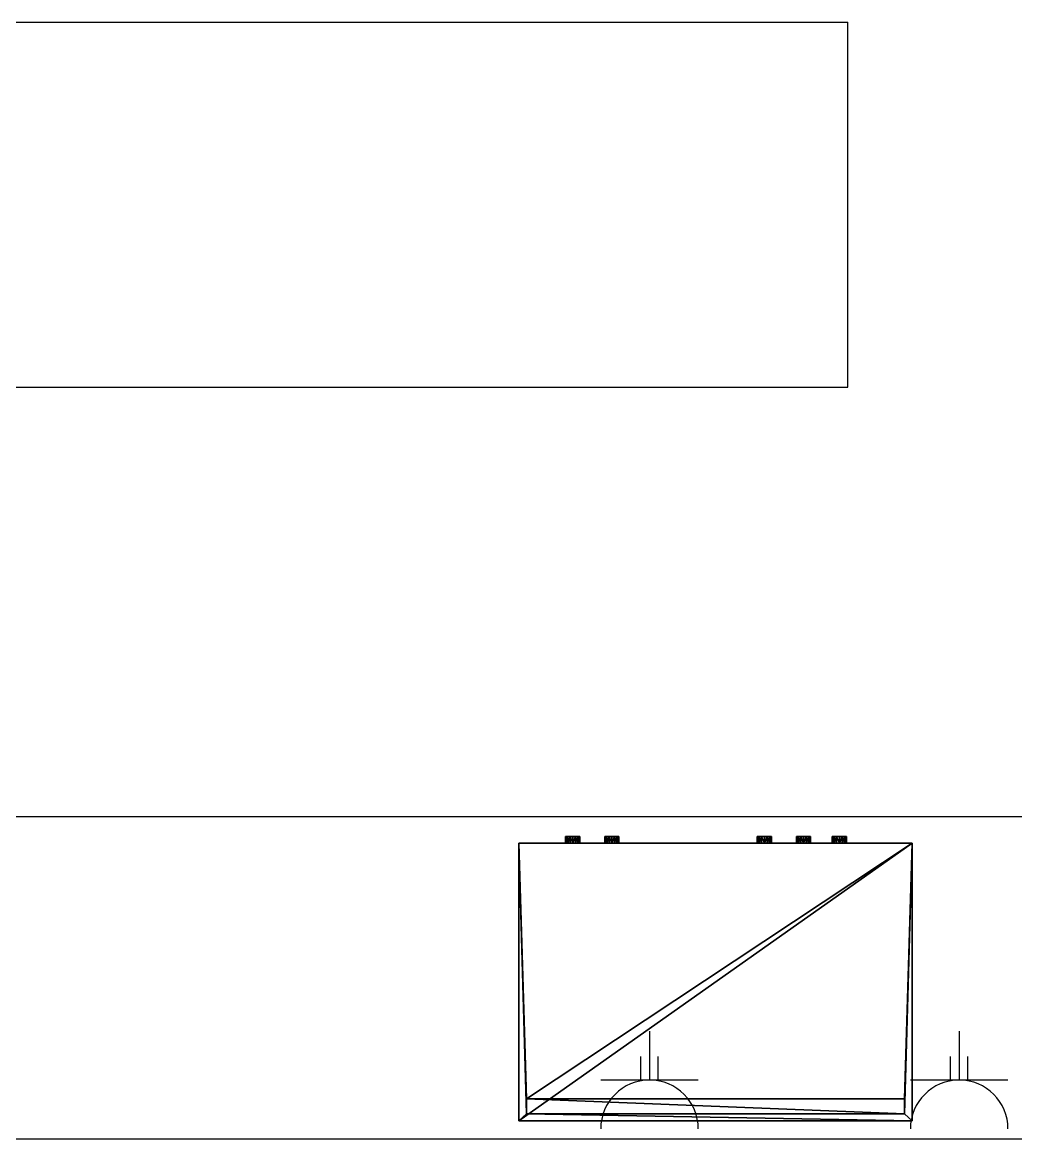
# Model space of a CAD drawing. Extents: x 33.7 to 63.4, y -76.7 to 11.5.
# Drawn here: x 45.138 to 46.988, y -28.738 to -26.658 of the extents above; entities that cross this region are included whole.
import ezdxf

# ---------------------------------------------------------------- set-up
doc = ezdxf.new("R2010")
doc.units = 0
doc.header["$LTSCALE"] = 0.375
doc.layers.get('0').update_dxf_attribs({"linetype": 'CONTINUOUS'})
for name, color, linetype in [('MUEBLES', 1, 'CONTINUOUS'), ('MUROS', 3, 'CONTINUOUS'), ('TEXTOS', 2, 'CONTINUOUS')]:
    doc.layers.add(name, color=color, linetype=linetype)

# ---------------------------------------------------------------- blocks, each defined once
blk = doc.blocks.new('ELENC4')
at = {"linetype": 'Continuous'}
for p, q in [((-0.1818, 0.1818), (0.1818, 0.1818)), ((-0.0327, 0.1848), (-0.0327, 0.0935)), ((0, 0), (0, 0.1818)), ((0.0327, 0.1848), (0.0327, 0.0935))]:
    blk.add_line(p, q, dxfattribs=at)
blk.add_arc((0, 0.3636), 0.1818, 180, 0, dxfattribs=at)

msp = doc.modelspace()

# ---------------------------------------------------------------- linework, layer by layer
at = {"layer": 'MUEBLES'}
for p, q in [((44.6758, -26.6581), (46.6758, -26.6581)), ((46.6758, -27.3381), (46.6758, -26.6581)), ((44.6758, -27.3381), (46.6758, -27.3381)), ((45.1085, -28.1381), (48.2232, -28.1381))]:
    msp.add_line(p, q, dxfattribs=at)
at = {"layer": 'MUROS'}
msp.add_line((45.0928, -28.7381), (48.2232, -28.7381), dxfattribs=at)

# ---------------------------------------------------------------- block references
at = {"layer": 'TEXTOS', "xscale": 0.5, "yscale": 0.5, "zscale": 0.5, "rotation": 180}
for p in [(46.3064, -28.538), (46.8832, -28.538)]:
    msp.add_blockref('ELENC4', p, dxfattribs=at)

# ---------------------------------------------------------------- meshes
at = {"layer": 'MUEBLES'}
mesh = msp.add_polyface(dxfattribs=at)
corners = [(46.6506, -28.1748, 0.0371), (46.6506, -28.1748, 0.0558), (46.6693, -28.1748, 0.0558), (46.6693, -28.1748, 0.0371), (46.66, -28.1748, 0.0597), (46.6467, -28.1748, 0.0465), (46.66, -28.1748, 0.0332), (46.6732, -28.1748, 0.0465), (46.6722, -28.1748, 0.0515), (46.665, -28.1748, 0.0587), (46.6549, -28.1748, 0.0587), (46.6477, -28.1748, 0.0515), (46.6477, -28.1748, 0.0414), (46.6549, -28.1748, 0.0342), (46.665, -28.1748, 0.0342), (46.6722, -28.1748, 0.0414), (46.5109, -28.1748, 0.0371), (46.5109, -28.1748, 0.0558), (46.5297, -28.1748, 0.0558), (46.5297, -28.1748, 0.0371), (46.5203, -28.1748, 0.0597), (46.507, -28.1748, 0.0465), (46.5203, -28.1748, 0.0332), (46.5336, -28.1748, 0.0465), (46.5325, -28.1748, 0.0515), (46.5254, -28.1748, 0.0587), (46.5152, -28.1748, 0.0587), (46.5081, -28.1748, 0.0515), (46.5081, -28.1748, 0.0414), (46.5152, -28.1748, 0.0342), (46.5254, -28.1748, 0.0342), (46.5325, -28.1748, 0.0414), (46.5837, -28.1748, 0.0371), (46.5837, -28.1748, 0.0558), (46.6025, -28.1748, 0.0558), (46.6025, -28.1748, 0.0371), (46.5931, -28.1748, 0.0597), (46.5799, -28.1748, 0.0465), (46.5931, -28.1748, 0.0332), (46.6064, -28.1748, 0.0465), (46.6054, -28.1748, 0.0515), (46.5982, -28.1748, 0.0587), (46.588, -28.1748, 0.0587), (46.5809, -28.1748, 0.0515), (46.5809, -28.1748, 0.0414), (46.588, -28.1748, 0.0342), (46.5982, -28.1748, 0.0342), (46.6054, -28.1748, 0.0414), (46.2268, -28.1748, 0.0371), (46.2268, -28.1748, 0.0558), (46.2456, -28.1748, 0.0558), (46.2456, -28.1748, 0.0371), (46.2362, -28.1748, 0.0597), (46.223, -28.1748, 0.0465), (46.2362, -28.1748, 0.0332), (46.2495, -28.1748, 0.0465), (46.2485, -28.1748, 0.0515), (46.2413, -28.1748, 0.0587), (46.2311, -28.1748, 0.0587), (46.224, -28.1748, 0.0515), (46.224, -28.1748, 0.0414), (46.2311, -28.1748, 0.0342), (46.2413, -28.1748, 0.0342), (46.2485, -28.1748, 0.0414), (46.1583, -28.1748, 0.0342), (46.1512, -28.1748, 0.0515), (46.1685, -28.1748, 0.0587), (46.1757, -28.1748, 0.0414), (46.1757, -28.1748, 0.0515), (46.1583, -28.1748, 0.0587), (46.1512, -28.1748, 0.0414), (46.1685, -28.1748, 0.0342), (46.1767, -28.1748, 0.0465), (46.1728, -28.1748, 0.0558), (46.1634, -28.1748, 0.0597), (46.154, -28.1748, 0.0558), (46.1502, -28.1748, 0.0465), (46.154, -28.1748, 0.0371), (46.1634, -28.1748, 0.0332), (46.1728, -28.1748, 0.0371)]
mesh.append_faces([[corners[k] for k in face] for face in [(0, 1, 2), (2, 3, 0), (1, 4, 2), (0, 5, 1), (3, 6, 0), (2, 7, 3), (16, 17, 18), (18, 19, 16), (17, 20, 18), (16, 21, 17), (19, 22, 16), (18, 23, 19), (32, 33, 34), (34, 35, 32), (33, 36, 34), (32, 37, 33), (35, 38, 32), (34, 39, 35), (48, 49, 50), (50, 51, 48), (49, 52, 50), (48, 53, 49), (51, 54, 48), (50, 55, 51), (64, 65, 66), (66, 67, 64), (66, 68, 67), (65, 69, 66), (64, 70, 65), (67, 71, 64)]], dxfattribs={"vtx0": -1, "vtx1": -1, "vtx2": -1})
mesh.append_faces([[corners[k] for k in face] for face in [(2, 8, 7), (4, 9, 2), (1, 10, 4), (5, 11, 1), (0, 12, 5), (6, 13, 0), (3, 14, 6), (7, 15, 3), (18, 24, 23), (20, 25, 18), (17, 26, 20), (21, 27, 17), (16, 28, 21), (22, 29, 16), (19, 30, 22), (23, 31, 19), (34, 40, 39), (36, 41, 34), (33, 42, 36), (37, 43, 33), (32, 44, 37), (38, 45, 32), (35, 46, 38), (39, 47, 35), (50, 56, 55), (52, 57, 50), (49, 58, 52), (53, 59, 49), (48, 60, 53), (54, 61, 48), (51, 62, 54), (55, 63, 51), (68, 72, 67), (66, 73, 68), (69, 74, 66), (65, 75, 69), (70, 76, 65), (64, 77, 70), (71, 78, 64), (67, 79, 71)]], dxfattribs={"vtx2": -1})
mesh = msp.add_polyface(dxfattribs=at)
corners = [(46.1757, -28.1872, 0.0414), (46.1757, -28.1748, 0.0414), (46.1767, -28.1872, 0.0465), (46.1767, -28.1748, 0.0465), (46.1728, -28.1872, 0.0371), (46.1728, -28.1748, 0.0371), (46.1685, -28.1748, 0.0342), (46.1685, -28.1872, 0.0342), (46.1634, -28.1872, 0.0332), (46.1634, -28.1748, 0.0332), (46.1583, -28.1872, 0.0342), (46.1583, -28.1748, 0.0342), (46.154, -28.1872, 0.0371), (46.154, -28.1748, 0.0371), (46.1512, -28.1748, 0.0414), (46.1512, -28.1872, 0.0414), (46.1502, -28.1872, 0.0465), (46.1502, -28.1748, 0.0465), (46.1512, -28.1872, 0.0515), (46.1512, -28.1748, 0.0515), (46.154, -28.1872, 0.0558), (46.154, -28.1748, 0.0558), (46.1583, -28.1748, 0.0587), (46.1583, -28.1872, 0.0587), (46.1634, -28.1872, 0.0597), (46.1634, -28.1748, 0.0597), (46.1685, -28.1872, 0.0587), (46.1685, -28.1748, 0.0587), (46.1728, -28.1872, 0.0558), (46.1728, -28.1748, 0.0558), (46.1757, -28.1748, 0.0515), (46.1757, -28.1872, 0.0515)]
mesh.append_faces([[corners[k] for k in face] for face in [(8, 6, 7), (16, 14, 15), (24, 22, 23), (2, 30, 31)]], dxfattribs={"vtx0": -1})
mesh.append_faces([[corners[k] for k in face] for face in [(0, 1, 2), (10, 11, 8), (18, 19, 16), (26, 27, 24)]], dxfattribs={"vtx1": -1})
mesh.append_faces([[corners[k] for k in face] for face in [(1, 3, 2), (4, 5, 1), (1, 0, 4), (6, 5, 4), (4, 7, 6), (8, 9, 6), (11, 9, 8), (12, 13, 11), (11, 10, 12), (14, 13, 12), (12, 15, 14), (16, 17, 14), (19, 17, 16), (20, 21, 19), (19, 18, 20), (22, 21, 20), (20, 23, 22), (24, 25, 22), (27, 25, 24), (28, 29, 27), (27, 26, 28), (30, 29, 28), (28, 31, 30), (2, 3, 30)]], dxfattribs={"vtx2": -1})
mesh = msp.add_polyface(dxfattribs=at)
corners = [(46.2485, -28.1872, 0.0414), (46.2485, -28.1748, 0.0414), (46.2495, -28.1872, 0.0465), (46.2495, -28.1748, 0.0465), (46.2456, -28.1872, 0.0371), (46.2456, -28.1748, 0.0371), (46.2413, -28.1748, 0.0342), (46.2413, -28.1872, 0.0342), (46.2362, -28.1872, 0.0332), (46.2362, -28.1748, 0.0332), (46.2311, -28.1872, 0.0342), (46.2311, -28.1748, 0.0342), (46.2268, -28.1872, 0.0371), (46.2268, -28.1748, 0.0371), (46.224, -28.1748, 0.0414), (46.224, -28.1872, 0.0414), (46.223, -28.1872, 0.0465), (46.223, -28.1748, 0.0465), (46.224, -28.1872, 0.0515), (46.224, -28.1748, 0.0515), (46.2268, -28.1872, 0.0558), (46.2268, -28.1748, 0.0558), (46.2311, -28.1748, 0.0587), (46.2311, -28.1872, 0.0587), (46.2362, -28.1872, 0.0597), (46.2362, -28.1748, 0.0597), (46.2413, -28.1872, 0.0587), (46.2413, -28.1748, 0.0587), (46.2456, -28.1872, 0.0558), (46.2456, -28.1748, 0.0558), (46.2485, -28.1748, 0.0515), (46.2485, -28.1872, 0.0515)]
mesh.append_faces([[corners[k] for k in face] for face in [(8, 6, 7), (16, 14, 15), (24, 22, 23), (2, 30, 31)]], dxfattribs={"vtx0": -1})
mesh.append_faces([[corners[k] for k in face] for face in [(0, 1, 2), (10, 11, 8), (18, 19, 16), (26, 27, 24)]], dxfattribs={"vtx1": -1})
mesh.append_faces([[corners[k] for k in face] for face in [(1, 3, 2), (4, 5, 1), (1, 0, 4), (6, 5, 4), (4, 7, 6), (8, 9, 6), (11, 9, 8), (12, 13, 11), (11, 10, 12), (14, 13, 12), (12, 15, 14), (16, 17, 14), (19, 17, 16), (20, 21, 19), (19, 18, 20), (22, 21, 20), (20, 23, 22), (24, 25, 22), (27, 25, 24), (28, 29, 27), (27, 26, 28), (30, 29, 28), (28, 31, 30), (2, 3, 30)]], dxfattribs={"vtx2": -1})
mesh = msp.add_polyface(dxfattribs=at)
corners = [(46.5325, -28.1872, 0.0414), (46.5325, -28.1748, 0.0414), (46.5336, -28.1872, 0.0465), (46.5336, -28.1748, 0.0465), (46.5297, -28.1872, 0.0371), (46.5297, -28.1748, 0.0371), (46.5254, -28.1748, 0.0342), (46.5254, -28.1872, 0.0342), (46.5203, -28.1872, 0.0332), (46.5203, -28.1748, 0.0332), (46.5152, -28.1872, 0.0342), (46.5152, -28.1748, 0.0342), (46.5109, -28.1872, 0.0371), (46.5109, -28.1748, 0.0371), (46.5081, -28.1748, 0.0414), (46.5081, -28.1872, 0.0414), (46.507, -28.1872, 0.0465), (46.507, -28.1748, 0.0465), (46.5081, -28.1872, 0.0515), (46.5081, -28.1748, 0.0515), (46.5109, -28.1872, 0.0558), (46.5109, -28.1748, 0.0558), (46.5152, -28.1748, 0.0587), (46.5152, -28.1872, 0.0587), (46.5203, -28.1872, 0.0597), (46.5203, -28.1748, 0.0597), (46.5254, -28.1872, 0.0587), (46.5254, -28.1748, 0.0587), (46.5297, -28.1872, 0.0558), (46.5297, -28.1748, 0.0558), (46.5325, -28.1748, 0.0515), (46.5325, -28.1872, 0.0515)]
mesh.append_faces([[corners[k] for k in face] for face in [(8, 6, 7), (16, 14, 15), (24, 22, 23), (2, 30, 31)]], dxfattribs={"vtx0": -1})
mesh.append_faces([[corners[k] for k in face] for face in [(0, 1, 2), (10, 11, 8), (18, 19, 16), (26, 27, 24)]], dxfattribs={"vtx1": -1})
mesh.append_faces([[corners[k] for k in face] for face in [(1, 3, 2), (4, 5, 1), (1, 0, 4), (6, 5, 4), (4, 7, 6), (8, 9, 6), (11, 9, 8), (12, 13, 11), (11, 10, 12), (14, 13, 12), (12, 15, 14), (16, 17, 14), (19, 17, 16), (20, 21, 19), (19, 18, 20), (22, 21, 20), (20, 23, 22), (24, 25, 22), (27, 25, 24), (28, 29, 27), (27, 26, 28), (30, 29, 28), (28, 31, 30), (2, 3, 30)]], dxfattribs={"vtx2": -1})
mesh = msp.add_polyface(dxfattribs=at)
corners = [(46.6054, -28.1872, 0.0414), (46.6054, -28.1748, 0.0414), (46.6064, -28.1872, 0.0465), (46.6064, -28.1748, 0.0465), (46.6025, -28.1872, 0.0371), (46.6025, -28.1748, 0.0371), (46.5982, -28.1748, 0.0342), (46.5982, -28.1872, 0.0342), (46.5931, -28.1872, 0.0332), (46.5931, -28.1748, 0.0332), (46.588, -28.1872, 0.0342), (46.588, -28.1748, 0.0342), (46.5837, -28.1872, 0.0371), (46.5837, -28.1748, 0.0371), (46.5809, -28.1748, 0.0414), (46.5809, -28.1872, 0.0414), (46.5799, -28.1872, 0.0465), (46.5799, -28.1748, 0.0465), (46.5809, -28.1872, 0.0515), (46.5809, -28.1748, 0.0515), (46.5837, -28.1872, 0.0558), (46.5837, -28.1748, 0.0558), (46.588, -28.1748, 0.0587), (46.588, -28.1872, 0.0587), (46.5931, -28.1872, 0.0597), (46.5931, -28.1748, 0.0597), (46.5982, -28.1872, 0.0587), (46.5982, -28.1748, 0.0587), (46.6025, -28.1872, 0.0558), (46.6025, -28.1748, 0.0558), (46.6054, -28.1748, 0.0515), (46.6054, -28.1872, 0.0515)]
mesh.append_faces([[corners[k] for k in face] for face in [(8, 6, 7), (16, 14, 15), (24, 22, 23), (2, 30, 31)]], dxfattribs={"vtx0": -1})
mesh.append_faces([[corners[k] for k in face] for face in [(0, 1, 2), (10, 11, 8), (18, 19, 16), (26, 27, 24)]], dxfattribs={"vtx1": -1})
mesh.append_faces([[corners[k] for k in face] for face in [(1, 3, 2), (4, 5, 1), (1, 0, 4), (6, 5, 4), (4, 7, 6), (8, 9, 6), (11, 9, 8), (12, 13, 11), (11, 10, 12), (14, 13, 12), (12, 15, 14), (16, 17, 14), (19, 17, 16), (20, 21, 19), (19, 18, 20), (22, 21, 20), (20, 23, 22), (24, 25, 22), (27, 25, 24), (28, 29, 27), (27, 26, 28), (30, 29, 28), (28, 31, 30), (2, 3, 30)]], dxfattribs={"vtx2": -1})
mesh = msp.add_polyface(dxfattribs=at)
corners = [(46.6722, -28.1872, 0.0414), (46.6722, -28.1748, 0.0414), (46.6732, -28.1872, 0.0465), (46.6732, -28.1748, 0.0465), (46.6693, -28.1872, 0.0371), (46.6693, -28.1748, 0.0371), (46.665, -28.1748, 0.0342), (46.665, -28.1872, 0.0342), (46.66, -28.1872, 0.0332), (46.66, -28.1748, 0.0332), (46.6549, -28.1872, 0.0342), (46.6549, -28.1748, 0.0342), (46.6506, -28.1872, 0.0371), (46.6506, -28.1748, 0.0371), (46.6477, -28.1748, 0.0414), (46.6477, -28.1872, 0.0414), (46.6467, -28.1872, 0.0465), (46.6467, -28.1748, 0.0465), (46.6477, -28.1872, 0.0515), (46.6477, -28.1748, 0.0515), (46.6506, -28.1872, 0.0558), (46.6506, -28.1748, 0.0558), (46.6549, -28.1748, 0.0587), (46.6549, -28.1872, 0.0587), (46.66, -28.1872, 0.0597), (46.66, -28.1748, 0.0597), (46.665, -28.1872, 0.0587), (46.665, -28.1748, 0.0587), (46.6693, -28.1872, 0.0558), (46.6693, -28.1748, 0.0558), (46.6722, -28.1748, 0.0515), (46.6722, -28.1872, 0.0515)]
mesh.append_faces([[corners[k] for k in face] for face in [(8, 6, 7), (16, 14, 15), (24, 22, 23), (2, 30, 31)]], dxfattribs={"vtx0": -1})
mesh.append_faces([[corners[k] for k in face] for face in [(0, 1, 2), (10, 11, 8), (18, 19, 16), (26, 27, 24)]], dxfattribs={"vtx1": -1})
mesh.append_faces([[corners[k] for k in face] for face in [(1, 3, 2), (4, 5, 1), (1, 0, 4), (6, 5, 4), (4, 7, 6), (8, 9, 6), (11, 9, 8), (12, 13, 11), (11, 10, 12), (14, 13, 12), (12, 15, 14), (16, 17, 14), (19, 17, 16), (20, 21, 19), (19, 18, 20), (22, 21, 20), (20, 23, 22), (24, 25, 22), (27, 25, 24), (28, 29, 27), (27, 26, 28), (30, 29, 28), (28, 31, 30), (2, 3, 30)]], dxfattribs={"vtx2": -1})
mesh = msp.add_polyface(dxfattribs=at)
corners = [(46.0631, -28.7049, 0.0935), (46.0631, -28.1872, 0.0935), (46.0631, -28.1872, 0), (46.0631, -28.7049)]
mesh.append_faces([[corners[k] for k in face] for face in [(0, 1, 2), (2, 3, 0)]], dxfattribs={"vtx2": -1})
mesh = msp.add_polyface(dxfattribs=at)
corners = [(46.7812, -28.6638, 0.0935), (46.7812, -28.6916, 0.0935), (46.7955, -28.1872, 0.0935), (46.7955, -28.7049, 0.0935), (46.0774, -28.6916, 0.0935), (46.0774, -28.6638, 0.0935), (46.0631, -28.1872, 0.0935), (46.0631, -28.7049, 0.0935)]
mesh.append_faces([[corners[k] for k in face] for face in [(1, 3, 2), (2, 5, 0), (4, 7, 3), (4, 6, 7)]], dxfattribs={"vtx0": -1, "vtx2": -1})
mesh.append_faces([[corners[k] for k in face] for face in [(0, 1, 2), (1, 4, 3), (2, 6, 5), (4, 5, 6)]], dxfattribs={"vtx1": -1, "vtx2": -1})
mesh = msp.add_polyface(dxfattribs=at)
corners = [(46.1634, -28.1872, 0.0597), (46.1583, -28.1872, 0.0587), (46.0631, -28.1872, 0.0935), (46.154, -28.1872, 0.0558), (46.2362, -28.1872, 0.0597), (46.4293, -28.1872, 0.0935), (46.0631, -28.1872, 0), (46.1512, -28.1872, 0.0515), (46.1502, -28.1872, 0.0465), (46.1512, -28.1872, 0.0414), (46.2413, -28.1872, 0.0587), (46.2456, -28.1872, 0.0558), (46.154, -28.1872, 0.0371), (46.1583, -28.1872, 0.0342), (46.1634, -28.1872, 0.0332), (46.4293, -28.1872, 0), (46.2362, -28.1872, 0.0332), (46.2413, -28.1872, 0.0342), (46.2456, -28.1872, 0.0371), (46.1685, -28.1872, 0.0587), (46.1728, -28.1872, 0.0558), (46.2485, -28.1872, 0.0515), (46.2495, -28.1872, 0.0465), (46.2485, -28.1872, 0.0414), (46.2311, -28.1872, 0.0342), (46.2268, -28.1872, 0.0371), (46.224, -28.1872, 0.0414), (46.1685, -28.1872, 0.0342), (46.223, -28.1872, 0.0465), (46.224, -28.1872, 0.0515), (46.2268, -28.1872, 0.0558), (46.2311, -28.1872, 0.0587), (46.1728, -28.1872, 0.0371), (46.1757, -28.1872, 0.0414), (46.1767, -28.1872, 0.0465), (46.1757, -28.1872, 0.0515), (46.588, -28.1872, 0.0587), (46.5336, -28.1872, 0.0465), (46.5325, -28.1872, 0.0515), (46.5931, -28.1872, 0.0597), (46.5837, -28.1872, 0.0558), (46.5809, -28.1872, 0.0515), (46.7955, -28.1872, 0.0935), (46.5297, -28.1872, 0.0558), (46.5254, -28.1872, 0.0587), (46.5325, -28.1872, 0.0414), (46.5799, -28.1872, 0.0465), (46.5809, -28.1872, 0.0414), (46.5837, -28.1872, 0.0371), (46.66, -28.1872, 0.0597), (46.5203, -28.1872, 0.0597), (46.5152, -28.1872, 0.0587), (46.5109, -28.1872, 0.0558), (46.588, -28.1872, 0.0342), (46.5931, -28.1872, 0.0332), (46.7955, -28.1872), (46.66, -28.1872, 0.0332), (46.665, -28.1872, 0.0342), (46.6549, -28.1872, 0.0342), (46.5982, -28.1872, 0.0587), (46.665, -28.1872, 0.0587), (46.6693, -28.1872, 0.0558), (46.6722, -28.1872, 0.0515), (46.5081, -28.1872, 0.0515), (46.507, -28.1872, 0.0465), (46.5081, -28.1872, 0.0414), (46.5109, -28.1872, 0.0371), (46.5152, -28.1872, 0.0342), (46.5203, -28.1872, 0.0332), (46.5254, -28.1872, 0.0342), (46.5297, -28.1872, 0.0371), (46.6693, -28.1872, 0.0371), (46.6722, -28.1872, 0.0414), (46.6732, -28.1872, 0.0465), (46.6506, -28.1872, 0.0371), (46.6477, -28.1872, 0.0414), (46.5982, -28.1872, 0.0342), (46.6467, -28.1872, 0.0465), (46.6477, -28.1872, 0.0515), (46.6506, -28.1872, 0.0558), (46.6549, -28.1872, 0.0587), (46.6025, -28.1872, 0.0371), (46.6054, -28.1872, 0.0414), (46.6064, -28.1872, 0.0465), (46.6025, -28.1872, 0.0558), (46.6054, -28.1872, 0.0515)]
mesh.append_faces([[corners[k] for k in face] for face in [(2, 4, 0), (14, 16, 15), (5, 15, 22), (38, 42, 39), (42, 49, 39), (52, 15, 5), (54, 55, 45), (54, 56, 55)]], dxfattribs={"vtx0": -1, "vtx1": -1, "vtx2": -1})
mesh.append_faces([[corners[k] for k in face] for face in [(3, 6, 2), (5, 10, 4), (5, 11, 10), (14, 15, 6), (4, 19, 0), (4, 20, 19), (5, 21, 11), (5, 22, 21), (14, 24, 16), (14, 25, 24), (14, 26, 25), (27, 28, 26), (27, 29, 28), (27, 30, 29), (27, 31, 30), (4, 35, 20), (31, 34, 35), (36, 37, 38), (38, 39, 36), (41, 45, 37), (44, 5, 42), (57, 42, 55), (54, 58, 56), (49, 59, 39), (42, 60, 49), (42, 61, 60), (42, 62, 61), (68, 55, 15), (54, 74, 58), (54, 75, 74), (76, 77, 75), (76, 78, 77), (76, 79, 78), (76, 80, 79), (49, 84, 59), (49, 85, 84), (80, 83, 85), (42, 73, 62)]], dxfattribs={"vtx0": -1, "vtx2": -1})
mesh.append_faces([[corners[k] for k in face] for face in [(0, 1, 2), (1, 3, 2), (2, 5, 4), (3, 7, 6), (7, 8, 6), (8, 9, 6), (9, 12, 6), (12, 13, 6), (13, 14, 6), (16, 17, 15), (17, 18, 15), (18, 23, 15), (23, 22, 15), (14, 27, 26), (27, 32, 31), (32, 33, 31), (33, 34, 31), (4, 31, 35), (36, 40, 37), (40, 41, 37), (38, 43, 42), (43, 44, 42), (41, 46, 45), (46, 47, 45), (47, 48, 45), (44, 50, 5), (50, 51, 5), (51, 52, 5), (48, 53, 45), (53, 54, 45), (56, 57, 55), (52, 63, 15), (63, 64, 15), (64, 65, 15), (65, 66, 15), (66, 67, 15), (67, 68, 15), (68, 69, 55), (69, 70, 55), (70, 45, 55), (57, 71, 42), (71, 72, 42), (72, 73, 42), (54, 76, 75), (76, 81, 80), (81, 82, 80), (82, 83, 80), (49, 80, 85)]], dxfattribs={"vtx1": -1, "vtx2": -1})
mesh = msp.add_polyface(dxfattribs=at)
corners = [(46.0631, -28.7049), (46.7955, -28.1872), (46.7955, -28.7049), (46.0631, -28.1872)]
mesh.append_faces([[corners[k] for k in face] for face in [(0, 1, 2)]], dxfattribs={"vtx0": -1})
mesh.append_faces([[corners[k] for k in face] for face in [(0, 3, 1)]], dxfattribs={"vtx2": -1})
mesh = msp.add_polyface(dxfattribs=at)
corners = [(46.7955, -28.1872), (46.7955, -28.1872, 0.0935), (46.7955, -28.7049, 0), (46.7955, -28.7049, 0.0935)]
mesh.append_faces([[corners[k] for k in face] for face in [(0, 1, 2)]], dxfattribs={"vtx1": -1})
mesh.append_faces([[corners[k] for k in face] for face in [(1, 3, 2)]], dxfattribs={"vtx2": -1})
mesh = msp.add_polyface(dxfattribs=at)
corners = [(46.0774, -28.6916, 0.0935), (46.0774, -28.6638, 0.1324), (46.0774, -28.6638, 0.0935), (46.0774, -28.6916, 0.1324)]
mesh.append_faces([[corners[k] for k in face] for face in [(0, 1, 2)]], dxfattribs={"vtx0": -1})
mesh.append_faces([[corners[k] for k in face] for face in [(0, 3, 1)]], dxfattribs={"vtx2": -1})
mesh = msp.add_polyface(dxfattribs=at)
corners = [(46.0774, -28.6638, 0.1324), (46.0774, -28.6916, 0.1324), (46.7812, -28.6916, 0.1324), (46.7812, -28.6638, 0.1324)]
mesh.append_faces([[corners[k] for k in face] for face in [(0, 1, 2), (2, 3, 0)]], dxfattribs={"vtx2": -1})
mesh = msp.add_polyface(dxfattribs=at)
corners = [(46.0774, -28.6638, 0.0935), (46.7812, -28.6638, 0.1324), (46.7812, -28.6638, 0.0935), (46.0774, -28.6638, 0.1324)]
mesh.append_faces([[corners[k] for k in face] for face in [(0, 1, 2)]], dxfattribs={"vtx0": -1})
mesh.append_faces([[corners[k] for k in face] for face in [(0, 3, 1)]], dxfattribs={"vtx2": -1})
mesh = msp.add_polyface(dxfattribs=at)
corners = [(46.7812, -28.6638, 0.0935), (46.7812, -28.6638, 0.1324), (46.7812, -28.6916, 0.0935), (46.7812, -28.6916, 0.1324)]
mesh.append_faces([[corners[k] for k in face] for face in [(0, 1, 2)]], dxfattribs={"vtx1": -1})
mesh.append_faces([[corners[k] for k in face] for face in [(1, 3, 2)]], dxfattribs={"vtx2": -1})
mesh = msp.add_polyface(dxfattribs=at)
corners = [(46.7812, -28.6916, 0.1324), (46.0774, -28.6916, 0.1324), (46.0774, -28.6916, 0.0935), (46.7812, -28.6916, 0.0935)]
mesh.append_faces([[corners[k] for k in face] for face in [(0, 1, 2), (2, 3, 0)]], dxfattribs={"vtx2": -1})
mesh = msp.add_polyface(dxfattribs=at)
corners = [(46.7955, -28.7049, 0), (46.7955, -28.7049, 0.0935), (46.0631, -28.7049, 0.0935), (46.0631, -28.7049)]
mesh.append_faces([[corners[k] for k in face] for face in [(0, 1, 2), (2, 3, 0)]], dxfattribs={"vtx2": -1})

doc.saveas('drawing.dxf')
